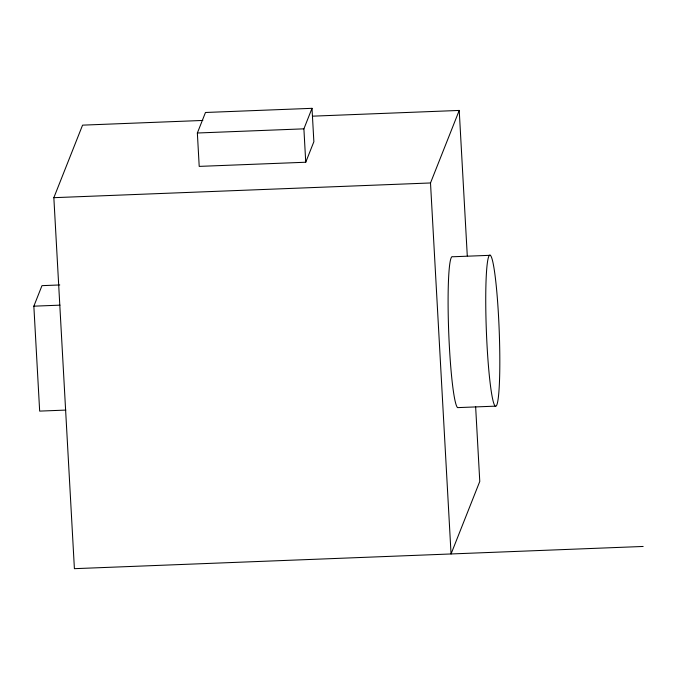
<?xml version="1.0" encoding="UTF-8"?>
<svg xmlns="http://www.w3.org/2000/svg" width="677" height="677" viewBox="0 0 677 677"><rect width="100%" height="100%" fill="white"/><g stroke="black" fill="none" stroke-linecap="round" stroke-linejoin="round"><path stroke-width="1.02" d="M643.15 546.457L74.402 568.672L53.847 197.676L82.569 125.143L202.846 120.447M65.821 410.084L39.664 411.108L33.85 306.173L41.974 285.652L59.762 284.958M197.362 133.005L205.478 112.484L312.012 108.328L313.866 141.713L305.742 162.235L199.207 166.39L197.362 133.005L303.897 128.842L312.012 108.328M475.626 406.598L479.773 481.432L451.051 553.964L430.504 182.968L459.226 110.436L312.571 116.165M53.847 197.676L430.504 182.968M490.326 255.305L452.659 256.769A75.663 6.423 87.8 0 0 448.529 327.008A75.663 6.423 87.8 0 0 457.627 407.622L495.285 406.158A75.663 6.423 87.8 0 0 497.29 297.508A75.663 6.423 87.8 0 0 485.841 288.52A75.663 6.423 87.8 0 0 495.285 406.158M33.85 306.173L60.008 305.149M459.226 110.436L467.282 255.881M303.897 128.842L305.742 162.235"/></g></svg>
